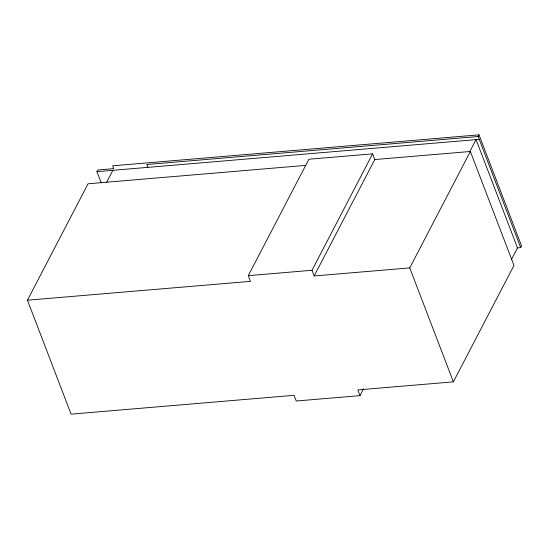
<?xml version="1.0" encoding="UTF-8"?>
<svg xmlns="http://www.w3.org/2000/svg" width="549" height="549" viewBox="0 0 549 549"><rect width="100%" height="100%" fill="white"/><g stroke="black" fill="none" stroke-linecap="round" stroke-linejoin="round"><path stroke-width="0.82" d="M363.527 388.822L359.986 395.623L296.268 401.01L294.086 395.307L71.082 414.159L27.45 300.2L88.053 183.785L305.951 165.366M101.201 182.81L96.933 171.665L97.804 169.998L113.732 168.653L112.641 165.805L479.009 134.841L521.55 245.952L520.685 247.613L517.501 247.88L511.263 259.855M106.63 182.289L112.868 170.32M27.45 300.2L250.461 281.356L248.278 275.653L308.881 159.237L372.599 153.857L374.775 159.553L314.172 275.969L409.753 267.891L470.356 151.476L374.775 159.553M314.172 275.969L311.997 270.273L372.599 153.857M469.814 151.599L476.052 139.624L517.501 247.88M520.685 247.613L478.145 136.509L479.009 134.841M359.986 395.623L357.804 389.927L453.378 381.85L513.981 265.435L470.356 151.476M478.145 136.509L146.816 164.508L147.907 167.356M96.933 171.665L479.236 139.357M248.278 275.653L311.997 270.273M409.753 267.891L453.378 381.85"/></g></svg>
